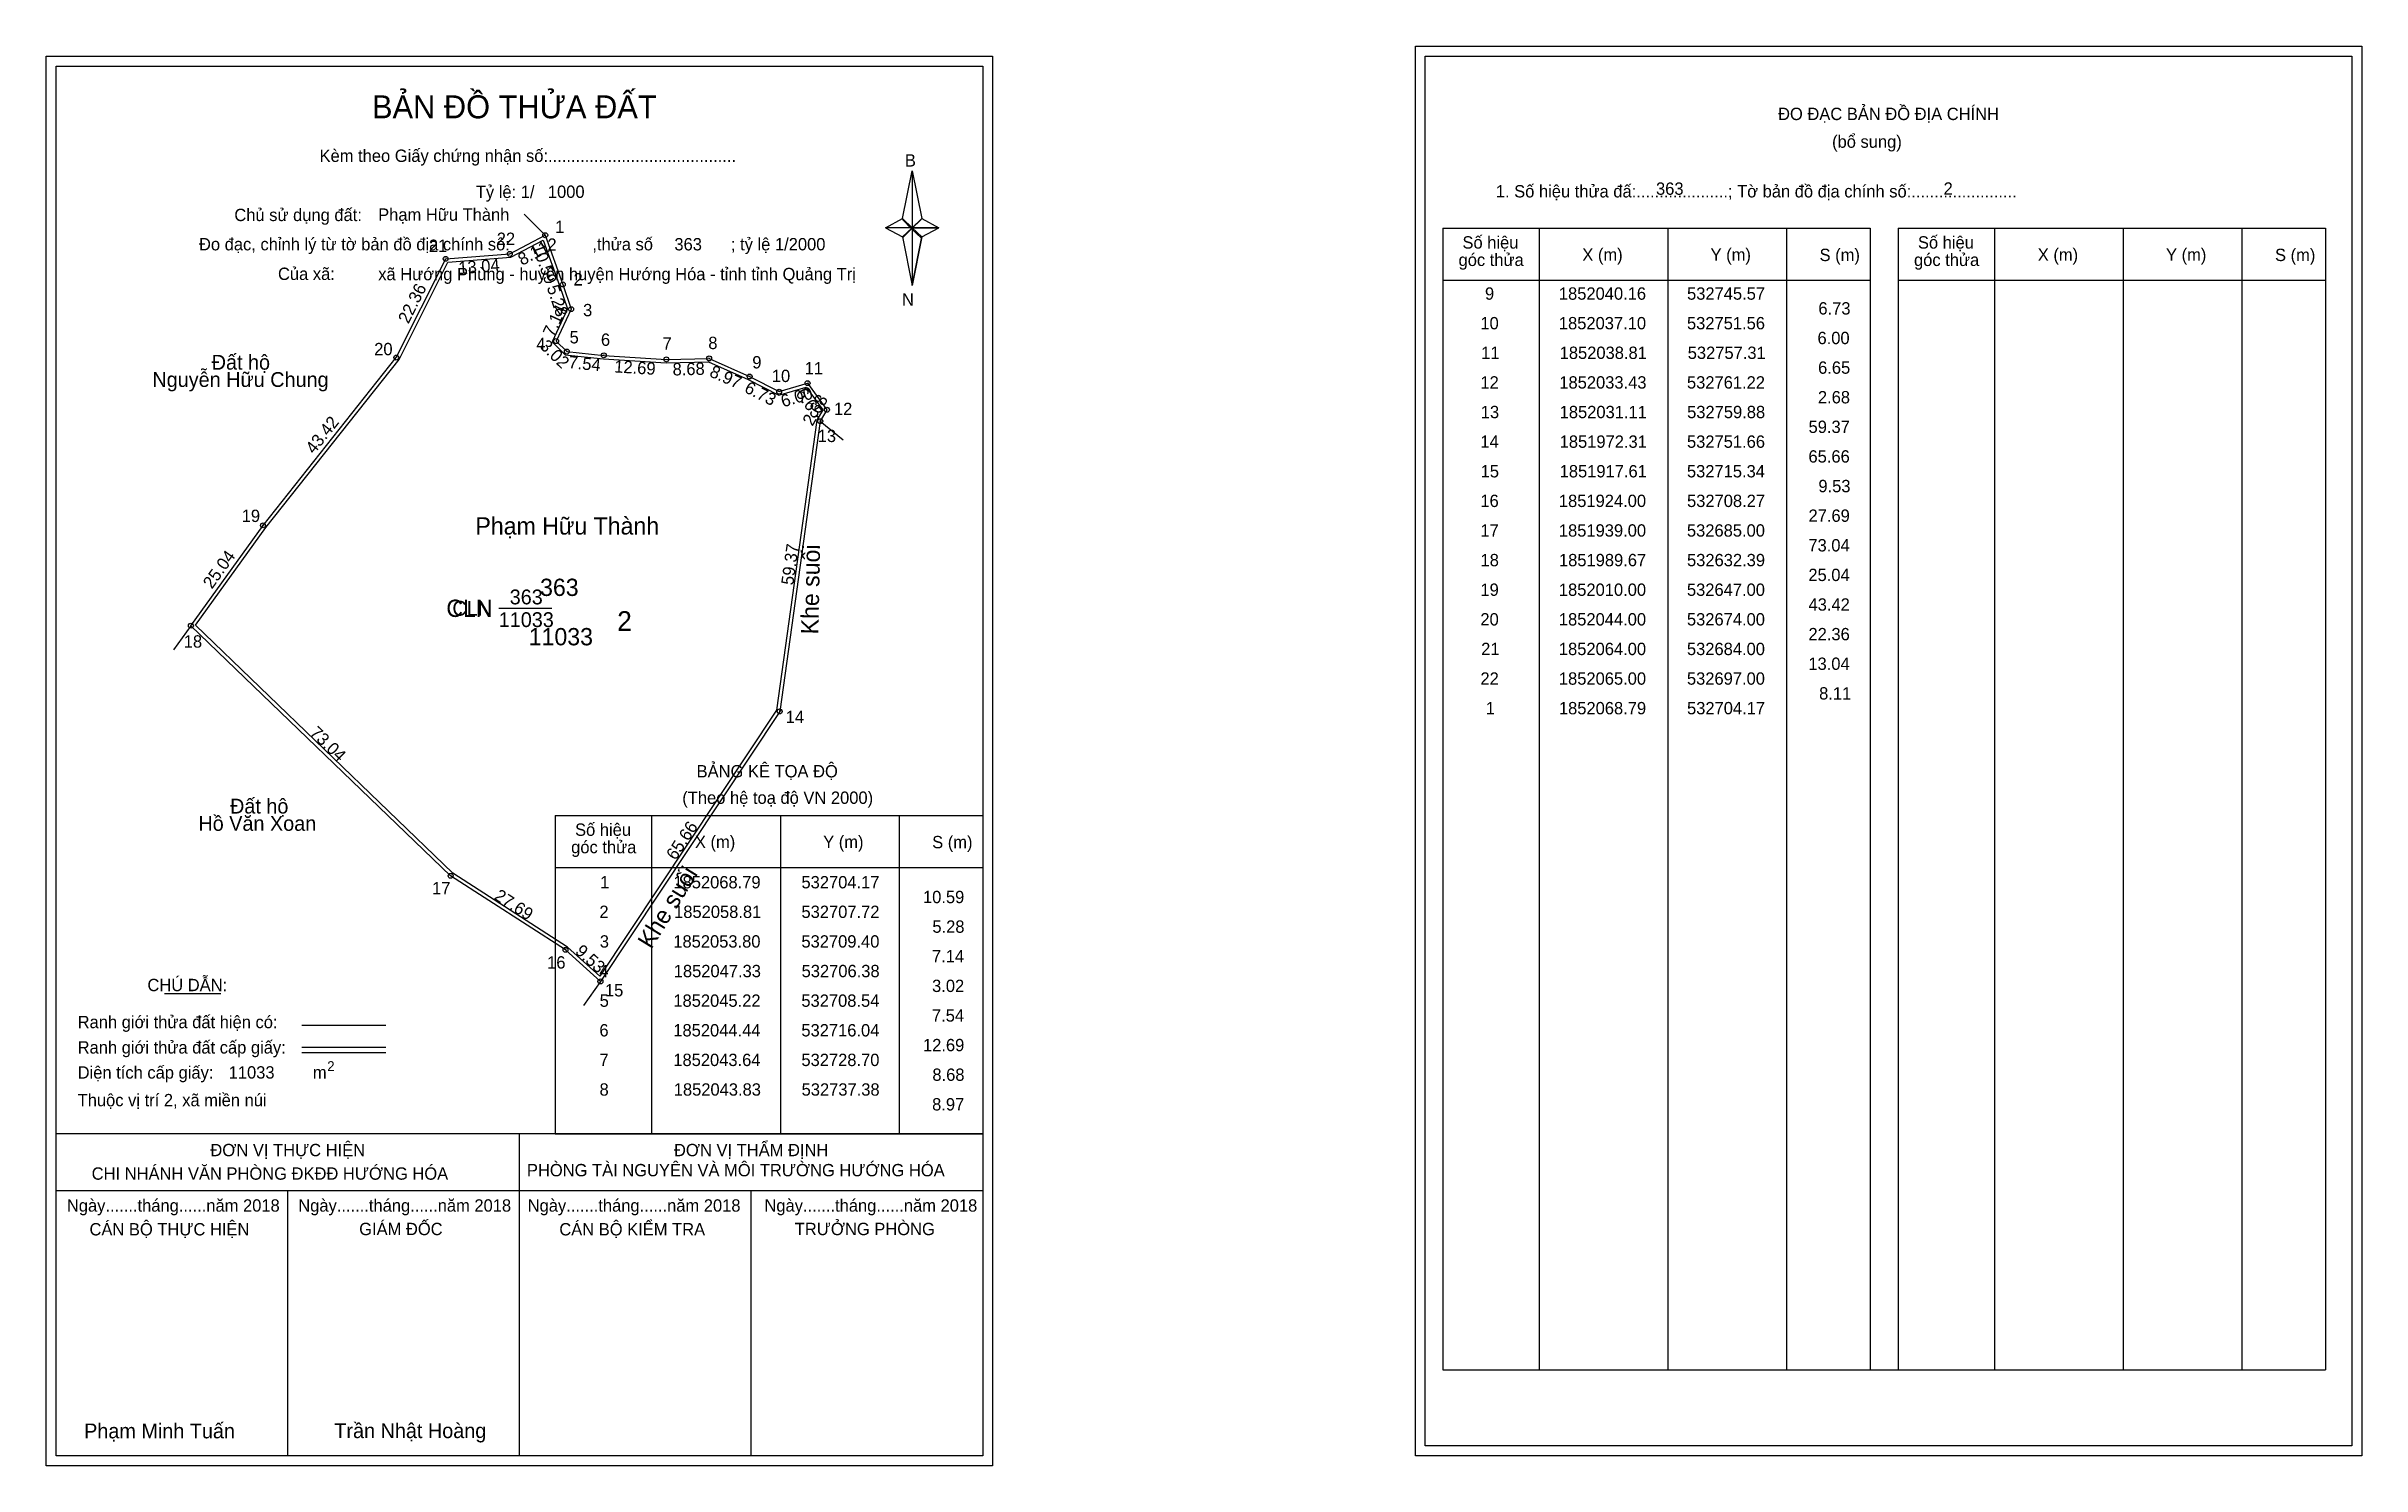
# Model space of a CAD drawing. Extents: x 532603 to 533072, y 1851819 to 1852107.
import ezdxf

# ---------------------------------------------------------------- set-up
doc = ezdxf.new("R2010")
doc.units = 0
for name, color, linetype in [('Level 1', 7, 'Continuous'), ('Level 10', 7, 'Continuous'), ('Level 11', 7, 'Continuous'), ('Level 13', 7, 'Continuous'), ('Level 2', 7, 'Continuous'), ('Level 22', 7, 'Continuous'), ('Level 27', 7, 'Continuous'), ('Level 3', 7, 'Continuous'), ('Level 36', 7, 'Continuous'), ('Level 4', 7, 'Continuous'), ('Level 49', 7, 'Continuous'), ('Level 5', 7, 'Continuous'), ('Level 53', 7, 'Continuous'), ('Level 55', 7, 'Continuous'), ('Level 6', 7, 'Continuous'), ('Level 63', 7, 'Continuous'), ('Level 7', 7, 'Continuous'), ('Level 9', 7, 'Continuous')]:
    doc.layers.add(name, color=color, linetype=linetype)

msp = doc.modelspace()

# ---------------------------------------------------------------- linework, layer by layer
at = {"layer": 'Level 1'}
for p, q in [((532605.1, 1852103.06), (532605.1, 1852103.06)), ((532882.42, 1852105.06), (532882.42, 1852105.06)), ((532776.52, 1852072.18), (532778.49, 1852081.82)), ((532778.49, 1852081.82), (532778.49, 1852070.3)), ((532778.49, 1852081.82), (532780.46, 1852072.18)), ((532773.08, 1852070.3), (532776.52, 1852072.18)), ((532776.52, 1852072.18), (532778.49, 1852070.3)), ((532778.34, 1852070.08), (532776.52, 1852071.96)), ((532778.49, 1852070.3), (532776.52, 1852068.46)), ((532778.34, 1852070.08), (532776.52, 1852068.24)), ((532776.52, 1852068.24), (532778.34, 1852070.08)), ((532780.31, 1852071.96), (532778.34, 1852070.08)), ((532778.34, 1852070.08), (532780.31, 1852071.96)), ((532780.31, 1852068.24), (532778.34, 1852070.08)), ((532780.46, 1852072.18), (532778.49, 1852070.3)), ((532778.49, 1852070.3), (532778.49, 1852058.6)), ((532778.49, 1852070.3), (532783.9, 1852070.3)), ((532778.49, 1852070.3), (532780.46, 1852068.46)), ((532780.46, 1852068.46), (532783.9, 1852070.3)), ((532885.96, 1852070.21), (532972.56, 1852070.21)), ((532905.55, 1851838.94), (532905.55, 1852070.21)), ((532931.62, 1851838.94), (532931.62, 1852070.21)), ((532955.59, 1852070.21), (532955.59, 1851838.94)), ((532972.56, 1852070.21), (532972.56, 1851838.94)), ((532978.21, 1852070.21), (533064.82, 1852070.21)), ((532997.8, 1851838.94), (532997.8, 1852070.21)), ((533023.88, 1851838.94), (533023.88, 1852070.21)), ((533047.85, 1852070.21), (533047.85, 1851838.94)), ((533064.82, 1852070.21), (533064.82, 1851838.94)), ((532776.52, 1852068.46), (532778.49, 1852058.6)), ((532780.46, 1852068.46), (532778.49, 1852058.6)), ((532885.96, 1852059.68), (532972.56, 1852059.68)), ((532978.21, 1852059.68), (533064.82, 1852059.68)), ((532706.2, 1851951.24), (532792.8, 1851951.24)), ((532725.79, 1851886.71), (532725.79, 1851951.24)), ((532751.86, 1851886.71), (532751.86, 1851951.24)), ((532775.83, 1851951.24), (532775.83, 1851886.71)), ((532706.2, 1851940.71), (532792.8, 1851940.71)), ((532627.02, 1851915.13), (532638.42, 1851915.13)), ((532654.88, 1851908.72), (532671.9, 1851908.72)), ((532654.88, 1851904.28), (532671.9, 1851904.28)), ((532654.88, 1851903.18), (532671.9, 1851903.18)), ((532711.93, 1851886.71), (532605.1, 1851886.71)), ((532792.8, 1851886.71), (532687.96, 1851886.71)), ((532698.95, 1851821.49), (532698.95, 1851886.71)), ((532706.2, 1851886.71), (532792.8, 1851886.71)), ((532792.8, 1851875.16), (532605.1, 1851875.16)), ((532652.02, 1851821.49), (532652.02, 1851875.16)), ((532745.87, 1851821.49), (532745.87, 1851875.16)), ((532885.96, 1851838.94), (533064.82, 1851838.94)), ((532792.8, 1851821.49), (532792.8, 1851821.49)), ((533070.12, 1851823.49), (533070.12, 1851823.49))]:
    msp.add_line(p, q, dxfattribs=at)
for points in [[(532776.52, 1852072.18), (532778.49, 1852081.82), (532778.49, 1852070.3)], [(532773.08, 1852070.3), (532776.52, 1852068.46), (532778.49, 1852070.3)], [(532778.49, 1852070.3), (532780.46, 1852072.18), (532783.9, 1852070.3)], [(532778.49, 1852070.3), (532778.49, 1852058.6), (532780.46, 1852068.46)]]:
    msp.add_lwpolyline(points, close=True, dxfattribs=at)
at = {"layer": 'Level 10'}
for p, q in [((532706.38, 1852047.33), (532708.54, 1852045.22)), ((532715.34, 1851917.61), (532708.27, 1851924))]:
    msp.add_line(p, q, dxfattribs=at)
for points in [[(532751.66, 1851972.31), (532715.34, 1851917.61), (532708.27, 1851924), (532685, 1851939), (532632.39, 1851989.67), (532647, 1852010), (532674, 1852044), (532684, 1852064), (532697, 1852065), (532704.17, 1852068.79), (532707.72, 1852058.81), (532709.4, 1852053.8), (532706.38, 1852047.33), (532708.54, 1852045.22), (532716.04, 1852044.44), (532728.7, 1852043.64), (532737.38, 1852043.83), (532745.57, 1852040.16), (532751.56, 1852037.1), (532757.31, 1852038.81), (532761.22, 1852033.43), (532759.88, 1852031.11)], [(532750.99, 1851972.56), (532715.21, 1851918.67), (532708.7, 1851924.56), (532685.44, 1851939.55), (532633.31, 1851989.75), (532647.56, 1852009.58), (532674.59, 1852043.62), (532684.45, 1852063.33), (532697.2, 1852064.31), (532703.78, 1852067.79), (532707.06, 1852058.58), (532708.65, 1852053.84), (532705.54, 1852047.18), (532708.23, 1852044.55), (532715.98, 1852043.74), (532728.69, 1852042.94), (532737.24, 1852043.13), (532745.27, 1852039.53), (532751.49, 1852036.35), (532757.03, 1852038), (532760.39, 1852033.39), (532759.21, 1852031.34)]]:
    msp.add_lwpolyline(points, close=True, dxfattribs=at)
at = {"layer": 'Level 11'}
for centre in [(532704.17, 1852068.79), (532684, 1852064), (532697, 1852065), (532707.72, 1852058.81), (532709.4, 1852053.8), (532706.38, 1852047.33), (532708.54, 1852045.22), (532674, 1852044), (532716.04, 1852044.44), (532728.7, 1852043.64), (532737.38, 1852043.83), (532745.57, 1852040.16), (532751.56, 1852037.1), (532757.31, 1852038.81), (532759.88, 1852031.11), (532761.22, 1852033.43), (532647, 1852010), (532632.39, 1851989.67), (532751.66, 1851972.31), (532751.66, 1851972.31), (532685, 1851939), (532708.27, 1851924), (532715.34, 1851917.61)]:
    msp.add_circle(centre, 0.5, dxfattribs=at)
at = {"layer": 'Level 27'}
for p, q in [((532704.17, 1852068.79), (532699.93, 1852073.04)), ((532759.88, 1852031.11), (532764.53, 1852027.32)), ((532632.39, 1851989.67), (532628.89, 1851984.8)), ((532715.34, 1851917.61), (532711.89, 1851912.7))]:
    msp.add_line(p, q, dxfattribs=at)
at = {"layer": 'Level 3'}
for p, q in [((532885.96, 1852070.21), (532885.96, 1851838.94)), ((532978.21, 1852070.21), (532978.21, 1851838.94)), ((532706.2, 1851951.24), (532706.2, 1851886.71))]:
    msp.add_line(p, q, dxfattribs=at)
at = {"layer": 'Level 63'}
for points in [[(532880.43, 1852107.06), (533072.13, 1852107.06), (533072.13, 1851821.49), (532880.43, 1851821.49)], [(532603.1, 1852105.06), (532794.8, 1852105.06), (532794.8, 1851819.49), (532603.1, 1851819.49)], [(532605.1, 1852103.06), (532792.8, 1852103.06), (532792.8, 1851821.49), (532605.1, 1851821.49)], [(532882.43, 1852105.06), (533070.13, 1852105.06), (533070.13, 1851823.49), (532882.43, 1851823.49)]]:
    msp.add_lwpolyline(points, close=True, dxfattribs=at)
at = {"layer": 'Level 9'}
msp.add_line((532694.75, 1851993.2), (532705.47, 1851993.2), dxfattribs=at)

# ---------------------------------------------------------------- texts
at = {"layer": 'Level 1'}
for s, height, p in [('BẢN ĐỒ THỬA ĐẤT', 4.6657, (532669.07, 1852092.47)), ('ĐO ĐẠC BẢN ĐỒ ĐỊA CHÍNH', 2.5, (532953.9, 1852092.12)), ('(bổ sung)', 2.5, (532964.84, 1852086.5)), ('Kèm theo Giấy chứng nhận số:.........................................', 2.5, (532658.45, 1852083.64)), ('B', 2.5, (532777.03, 1852082.7)), ('1. Số hiệu thửa đấ:....................; Tờ bản đồ địa chính số:.......................', 2.5, (532896.73, 1852076.44)), ('Chủ sử dụng đất:', 2.5, (532641.19, 1852071.65)), ('Số hiệu', 2.5, (532889.97, 1852066.08)), ('Số hiệu', 2.5, (532982.23, 1852066.08)), ('Đo đạc, chỉnh lý từ tờ bản đồ địa chính số:                  ,thửa số                 ; tỷ lệ 1/2000', 2.5, (532634.03, 1852065.72)), ('góc thửa', 2.5, (532889.18, 1852062.55)), ('X (m)', 2.5, (532914.25, 1852063.6)), ('Y (m)', 2.5, (532940.23, 1852063.6)), ('S (m)', 2.5, (532962.31, 1852063.55)), ('góc thửa', 2.5, (532981.44, 1852062.55)), ('X (m)', 2.5, (533006.51, 1852063.6)), ('Y (m)', 2.5, (533032.49, 1852063.6)), ('S (m)', 2.5, (533054.57, 1852063.55)), ('Của xã:', 2.5, (532650.03, 1852059.72)), ('N', 2.5, (532776.43, 1852054.53)), ('BẢNG KÊ TỌA ĐỘ', 2.5, (532734.83, 1851958.94)), ('(Theo hệ toạ độ VN 2000)', 2.5, (532731.93, 1851953.58)), ('Số hiệu', 2.5, (532710.21, 1851947.1)), ('X (m)', 2.5, (532734.49, 1851944.63)), ('Y (m)', 2.5, (532760.47, 1851944.63)), ('S (m)', 2.5, (532782.55, 1851944.58)), ('góc thửa', 2.5, (532709.42, 1851943.57)), ('CHÚ DẪN:', 2.5, (532623.58, 1851915.63)), ('Ranh giới thửa đất hiện có:', 2.5, (532609.45, 1851908.13)), ('Ranh giới thửa đất cấp giấy:', 2.5, (532609.45, 1851902.99)), ('Diện tích cấp giấy:', 2.5, (532609.45, 1851897.91)), ('m', 2.5, (532657.1, 1851897.93)), ('2', 2, (532660, 1851899.44)), ('Thuộc vị trí 2, xã miền núi', 2.5, (532609.45, 1851892.31)), ('ĐƠN VỊ THỰC HIỆN', 2.5, (532636.33, 1851882.19)), ('PHÒNG TÀI NGUYÊN VÀ MÔI TRƯỜNG HƯỚNG HÓA', 2.5, (532700.46, 1851878.12)), ('ĐƠN VỊ THẨM ĐỊNH', 2.5, (532730.24, 1851882.19)), ('CHI NHÁNH VĂN PHÒNG ĐKĐĐ HƯỚNG HÓA', 2.5, (532612.29, 1851877.43)), ('Ngày.......tháng......năm 2018', 2.5, (532607.27, 1851870.96)), ('Ngày.......tháng......năm 2018', 2.5, (532654.14, 1851870.96)), ('Ngày.......tháng......năm 2018', 2.5, (532700.61, 1851870.96)), ('Ngày.......tháng......năm 2018', 2.5, (532748.57, 1851870.96)), ('CÁN BỘ THỰC HIỆN', 2.5, (532611.85, 1851866.14)), ('GIÁM ĐỐC', 2.5, (532666.48, 1851866.2)), ('CÁN BỘ KIỂM TRA', 2.5, (532707.02, 1851866.14)), ('TRƯỞNG PHÒNG', 2.5, (532754.71, 1851866.2)), ('Phạm Minh Tuấn', 3, (532610.76, 1851825.03)), ('Trần Nhật Hoàng', 3, (532661.45, 1851825.08))]:
    msp.add_text(s, height=height, dxfattribs=at).set_placement(p)
at = {"layer": 'Level 11'}
msp.add_text('Tỷ lệ: 1/', height=2.5, dxfattribs=at).set_placement((532690.11, 1852076.33))
at = {"layer": 'Level 13'}
for s, p in [('CLN', (532685.36, 1851991.7)), ('363', (532696.97, 1851994)), ('11033', (532694.75, 1851989.4))]:
    msp.add_text(s, height=3, dxfattribs=at).set_placement(p)
at = {"layer": 'Level 2'}
msp.add_text('Phạm Hữu Thành', height=3.5, dxfattribs=at).set_placement((532690.03, 1852008.14))
at = {"layer": 'Level 22'}
for rotation, p in [(88.8065, (532759.48, 1851987.89)), (58.3829, (532725.65, 1851923.97))]:
    msp.add_text('Khe suối', height=3.5, rotation=rotation, dxfattribs=at).set_placement(p)
at = {"layer": 'Level 3'}
msp.add_text('CLN', height=3.5, dxfattribs=at).set_placement((532684.13, 1851991.45))
at = {"layer": 'Level 36'}
for s, p in [('Nguyễn Hữu Chung', (532624.59, 1852038.05)), ('Đất hộ', (532636.6, 1852041.55)), ('Hồ Văn Xoan', (532633.91, 1851948.12)), ('Đất hộ', (532640.32, 1851951.62))]:
    msp.add_text(s, height=3, dxfattribs=at).set_placement(p)
at = {"layer": 'Level 4'}
msp.add_text('363', height=3.5, dxfattribs=at).set_placement((532703.12, 1851995.7))
at = {"layer": 'Level 49'}
for s, rotation, p in [('13.04', 4.3987, (532686.67, 1852060.9)), ('8.11', 27.8605, (532699.47, 1852062.57)), ('10.59', 289.5811, (532701.47, 1852066.53)), ('22.36', 63.4349, (532676.46, 1852050.7)), ('7.14', 64.9783, (532705.83, 1852048.03)), ('5.28', 288.5378, (532704.44, 1852058.22)), ('3.02', 315.6709, (532702.9, 1852046.12)), ('7.54', 354.0626, (532708.8, 1852041.88)), ('12.69', 356.3842, (532718.09, 1852041)), ('8.68', 1.254, (532729.99, 1852040.37)), ('8.97', 335.8625, (532737.25, 1852040.27)), ('6.73', 332.9397, (532744.32, 1852037.09)), ('6.00', 16.562, (532752.34, 1852033.89)), ('6.65', 306.0084, (532754.77, 1852036.7)), ('2.68', 59.9899, (532758.29, 1852029.96)), ('43.42', 51.5463, (532657.34, 1852024.3)), ('25.04', 54.2974, (532636.66, 1851996.98)), ('59.37', 82.0419, (532754.41, 1851997.79)), ('73.04', 316.0761, (532656.3, 1851967.75)), ('65.66', 56.4164, (532730.57, 1851942)), ('27.69', 327.1939, (532693.64, 1851934.38)), ('9.53', 317.8921, (532710.06, 1851923.46))]:
    msp.add_text(s, height=2.5, rotation=rotation, dxfattribs=at).set_placement(p)
at = {"layer": 'Level 5'}
msp.add_text('11033', height=3.5, dxfattribs=at).set_placement((532700.82, 1851985.7))
at = {"layer": 'Level 53'}
for s, p in [('9', (532894.53, 1852055.72)), ('1852040.16', (532909.5, 1852055.72)), ('532745.57', (532935.46, 1852055.72)), ('6.73', (532962.07, 1852052.72)), ('10', (532893.6, 1852049.72)), ('1852037.10', (532909.5, 1852049.72)), ('532751.56', (532935.45, 1852049.72)), ('11', (532893.76, 1852043.72)), ('1852038.81', (532909.66, 1852043.72)), ('532757.31', (532935.6, 1852043.72)), ('6.00', (532961.89, 1852046.72)), ('6.65', (532962.01, 1852040.72)), ('12', (532893.61, 1852037.72)), ('1852033.43', (532909.59, 1852037.72)), ('532761.22', (532935.45, 1852037.72)), ('2.68', (532961.97, 1852034.72)), ('13', (532893.68, 1852031.72)), ('1852031.11', (532909.66, 1852031.72)), ('532759.88', (532935.48, 1852031.72)), ('59.37', (532960.08, 1852028.72)), ('14', (532893.59, 1852025.72)), ('1851972.31', (532909.66, 1852025.72)), ('532751.66', (532935.45, 1852025.72)), ('15', (532893.65, 1852019.72)), ('1851917.61', (532909.66, 1852019.72)), ('532715.34', (532935.44, 1852019.72)), ('65.66', (532960.06, 1852022.72)), ('9.53', (532962.07, 1852016.72)), ('16', (532893.6, 1852013.72)), ('1851924.00', (532909.5, 1852013.72)), ('532708.27', (532935.46, 1852013.72)), ('27.69', (532960.07, 1852010.72)), ('17', (532893.61, 1852007.72)), ('1851939.00', (532909.5, 1852007.72)), ('532685.00', (532935.44, 1852007.72)), ('18', (532893.63, 1852001.72)), ('1851989.67', (532909.52, 1852001.72)), ('532632.39', (532935.46, 1852001.72)), ('73.04', (532960.04, 1852004.72)), ('19', (532893.61, 1851995.72)), ('1852010.00', (532909.5, 1851995.72)), ('532647.00', (532935.44, 1851995.72)), ('25.04', (532960.04, 1851998.72)), ('43.42', (532960.07, 1851992.72)), ('20', (532893.6, 1851989.72)), ('1852044.00', (532909.5, 1851989.72)), ('532674.00', (532935.44, 1851989.72)), ('22.36', (532960.06, 1851986.72)), ('21', (532893.76, 1851983.72)), ('1852064.00', (532909.5, 1851983.72)), ('532684.00', (532935.44, 1851983.72)), ('22', (532893.61, 1851977.72)), ('1852065.00', (532909.5, 1851977.72)), ('532697.00', (532935.44, 1851977.72)), ('13.04', (532960.04, 1851980.72)), ('8.11', (532962.22, 1851974.72)), ('1', (532894.68, 1851971.72)), ('1852068.79', (532909.51, 1851971.72)), ('532704.17', (532935.46, 1851971.72)), ('1', (532715.29, 1851936.46)), ('1852068.79', (532730.13, 1851936.46)), ('532704.17', (532756.07, 1851936.46)), ('2', (532715.14, 1851930.46)), ('1852058.81', (532730.27, 1851930.46)), ('532707.72', (532756.07, 1851930.46)), ('10.59', (532780.69, 1851933.46)), ('5.28', (532782.59, 1851927.46)), ('3', (532715.22, 1851924.46)), ('1852053.80', (532730.11, 1851924.46)), ('532709.40', (532756.06, 1851924.46)), ('7.14', (532782.5, 1851921.46)), ('4', (532715.13, 1851918.46)), ('1852047.33', (532730.2, 1851918.46)), ('532706.38', (532756.1, 1851918.46)), ('5', (532715.19, 1851912.46)), ('1852045.22', (532730.12, 1851912.46)), ('532708.54', (532756.05, 1851912.46)), ('3.02', (532782.53, 1851915.46)), ('7.54', (532782.5, 1851909.46)), ('6', (532715.14, 1851906.46)), ('1852044.44', (532730.11, 1851906.46)), ('532716.04', (532756.05, 1851906.46)), ('12.69', (532780.69, 1851903.46)), ('7', (532715.15, 1851900.46)), ('1852043.64', (532730.11, 1851900.46)), ('532728.70', (532756.06, 1851900.46)), ('8.68', (532782.59, 1851897.46)), ('8', (532715.17, 1851894.46)), ('1852043.83', (532730.2, 1851894.46)), ('532737.38', (532756.1, 1851894.46)), ('8.97', (532782.54, 1851891.46))]:
    msp.add_text(s, height=2.5, dxfattribs=at).set_placement(p)
at = {"layer": 'Level 55'}
for s, height, p in [('1', 0.4, (532704.06, 1852068.79)), ('0', 0.11, (532704.13, 1852068.68)), ('0', 0.11, (532704.13, 1852068.68)), ('0', 0.11, (532704.13, 1852068.68)), ('21', 0.4, (532683.74, 1852064)), ('0', 0.11, (532683.96, 1852063.89)), ('22', 0.4, (532696.72, 1852065)), ('0', 0.11, (532696.96, 1852064.89)), ('2', 0.4, (532707.58, 1852058.81)), ('0', 0.11, (532707.68, 1852058.7)), ('0', 0.11, (532707.68, 1852058.7)), ('3', 0.4, (532709.28, 1852053.8)), ('0', 0.11, (532709.36, 1852053.69)), ('0', 0.11, (532709.36, 1852053.69)), ('4', 0.4, (532706.24, 1852047.33)), ('0', 0.11, (532706.34, 1852047.22)), ('0', 0.11, (532706.34, 1852047.22)), ('5', 0.4, (532708.41, 1852045.22)), ('0', 0.11, (532708.5, 1852045.11)), ('0', 0.11, (532708.5, 1852045.11)), ('20', 0.4, (532673.72, 1852044)), ('0', 0.11, (532673.96, 1852043.89)), ('6', 0.4, (532715.9, 1852044.44)), ('0', 0.11, (532716, 1852044.33)), ('0', 0.11, (532716, 1852044.33)), ('7', 0.4, (532728.57, 1852043.64)), ('0', 0.11, (532728.66, 1852043.53)), ('0', 0.11, (532728.66, 1852043.53)), ('8', 0.4, (532737.25, 1852043.83)), ('0', 0.11, (532737.34, 1852043.72)), ('0', 0.11, (532737.34, 1852043.72)), ('9', 0.4, (532745.43, 1852040.16)), ('0', 0.11, (532745.53, 1852040.05)), ('0', 0.11, (532745.53, 1852040.05)), ('10', 0.4, (532751.28, 1852037.1)), ('0', 0.11, (532751.52, 1852036.99)), ('0', 0.11, (532751.52, 1852036.99)), ('11', 0.4, (532757.05, 1852038.81)), ('0', 0.11, (532757.27, 1852038.7)), ('0', 0.11, (532757.27, 1852038.7)), ('13', 0.4, (532759.61, 1852031.11)), ('0', 0.11, (532759.84, 1852031)), ('0', 0.11, (532759.84, 1852031)), ('0', 0.11, (532759.84, 1852031)), ('0', 0.11, (532759.84, 1852031)), ('12', 0.4, (532760.94, 1852033.43)), ('0', 0.11, (532761.18, 1852033.32)), ('0', 0.11, (532761.18, 1852033.32)), ('19', 0.4, (532646.72, 1852010)), ('0', 0.11, (532646.96, 1852009.89)), ('18', 0.4, (532632.11, 1851989.67)), ('0', 0.11, (532632.35, 1851989.56)), ('0', 0.11, (532632.35, 1851989.56)), ('14', 0.4, (532751.37, 1851972.31)), ('0', 0.11, (532751.62, 1851972.2)), ('0', 0.11, (532751.62, 1851972.2)), ('17', 0.4, (532684.72, 1851939)), ('0', 0.11, (532684.96, 1851938.89)), ('16', 0.4, (532707.99, 1851924)), ('0', 0.11, (532708.23, 1851923.89)), ('15', 0.4, (532715.06, 1851917.61)), ('0', 0.11, (532715.3, 1851917.5)), ('0', 0.11, (532715.3, 1851917.5)), ('0', 0.11, (532715.3, 1851917.5))]:
    msp.add_text(s, height=height, dxfattribs=at).set_placement(p)
at = {"layer": 'Level 6'}
for s, p in [('1000', (532704.7, 1852076.35)), ('363', (532929.18, 1852076.98)), ('2', (532987.43, 1852077)), ('Phạm Hữu Thành', (532670.32, 1852071.71)), ('2', (532704.62, 1852065.63)), ('363', (532730.33, 1852065.71)), ('xã Hướng Phùng - huyện huyện Hướng Hóa - tỉnh tỉnh Quảng Trị', (532670.34, 1852059.67)), ('11033', (532640.04, 1851897.92))]:
    msp.add_text(s, height=2.5, dxfattribs=at).set_placement(p)
at = {"layer": 'Level 7'}
msp.add_text('2', height=4, dxfattribs=at).set_placement((532718.74, 1851988.61))
at = {"layer": 'Level 9'}
for s, p in [('22', (532694.34, 1852066.82)), ('1', (532706.18, 1852069.25)), ('21', (532680.59, 1852065.41)), ('2', (532709.9, 1852058.6)), ('3', (532711.83, 1852052.37)), ('20', (532669.52, 1852044.47)), ('4', (532702.37, 1852045.51)), ('5', (532709.1, 1852046.87)), ('6', (532715.45, 1852046.38)), ('7', (532727.93, 1852045.59)), ('8', (532737.2, 1852045.72)), ('9', (532746.11, 1852041.8)), ('10', (532750.07, 1852039.04)), ('11', (532756.72, 1852040.59)), ('12', (532762.65, 1852032.35)), ('13', (532759.36, 1852026.88)), ('19', (532642.68, 1852010.68)), ('18', (532630.94, 1851985.23)), ('14', (532752.87, 1851969.93)), ('17', (532681.25, 1851935.24)), ('16', (532704.55, 1851920.21)), ('15', (532716.26, 1851914.56))]:
    msp.add_text(s, height=2.5, dxfattribs=at).set_placement(p)

doc.saveas('drawing.dxf')
